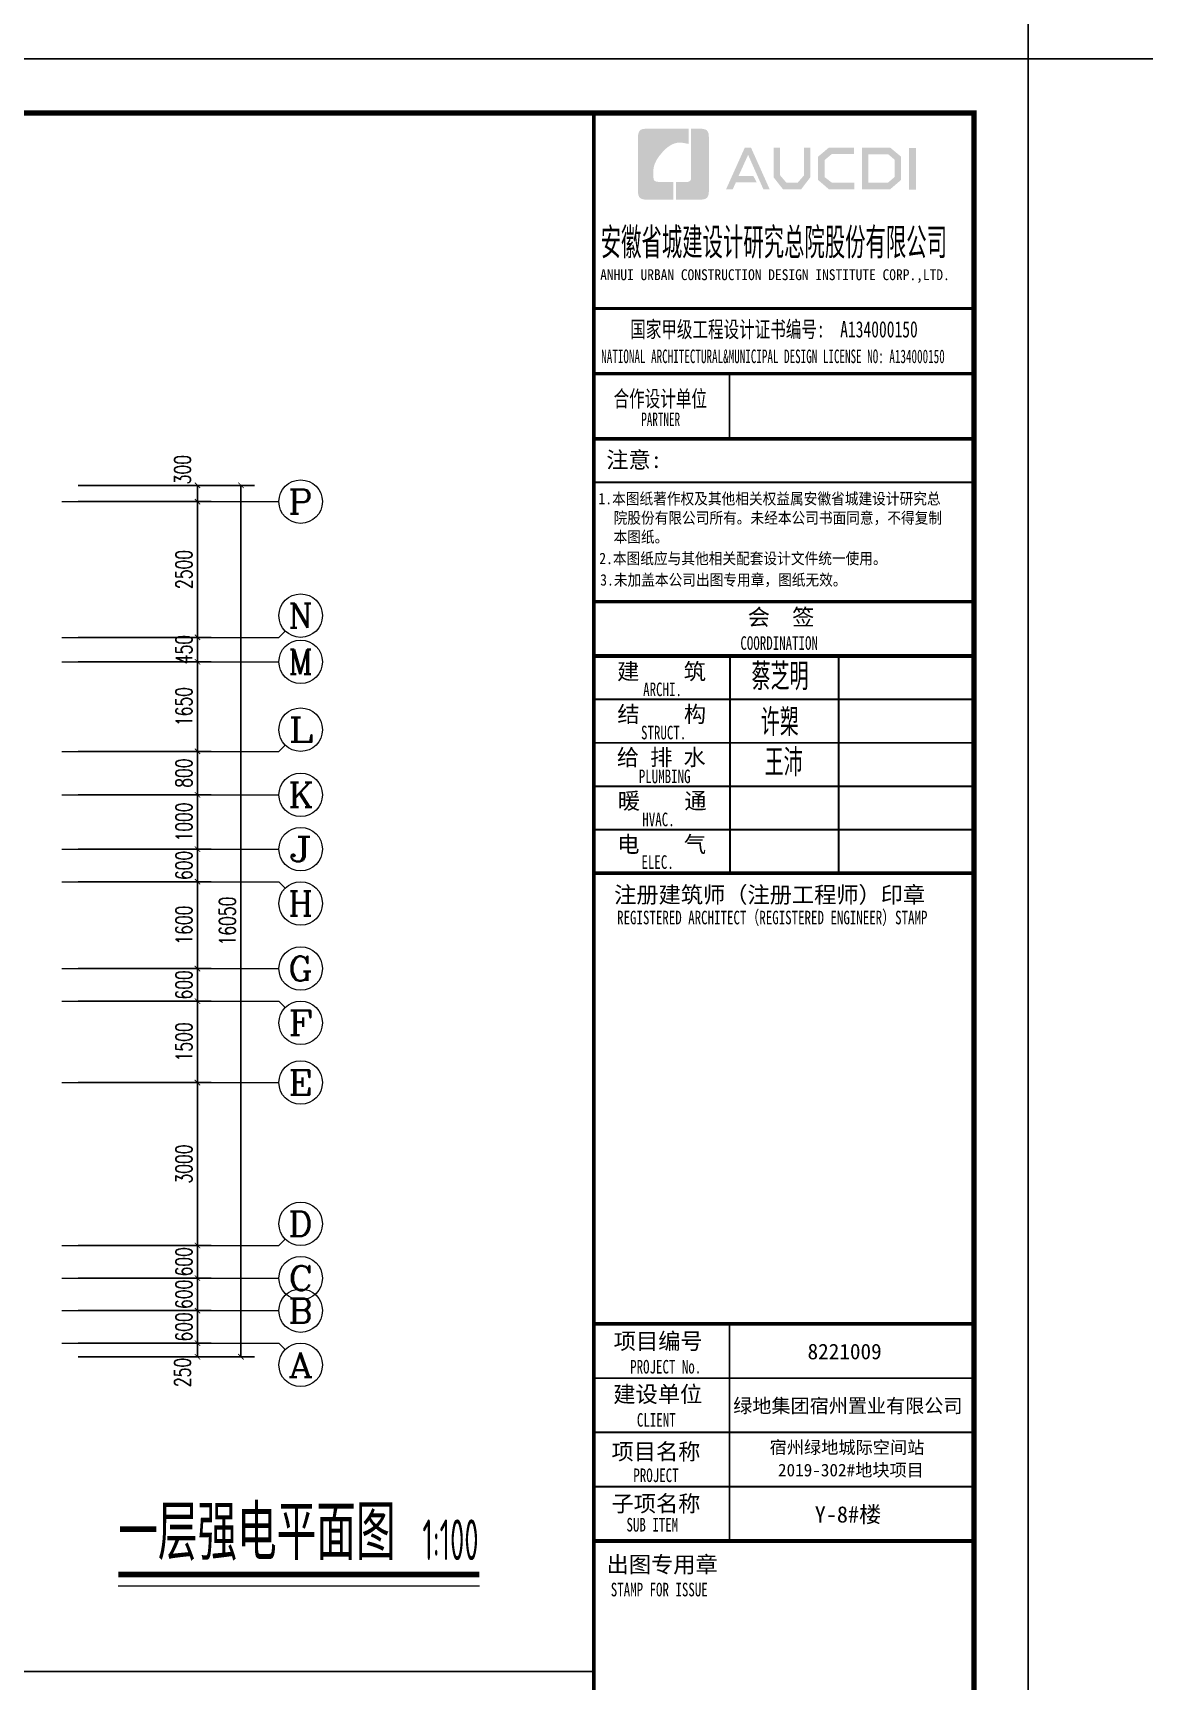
# Model space of a CAD drawing. Extents: x 3753737 to 4713801, y -857380 to 24339.
# Drawn here: x 4520719 to 4541179, y -718855 to -688502 of the extents above; entities that cross this region are included whole.
import ezdxf
from ezdxf.enums import TextEntityAlignment as Align

# ---------------------------------------------------------------- set-up
doc = ezdxf.new("R2010")
doc.units = 0
doc.header["$LTSCALE"] = 1000
doc.header["$MEASUREMENT"] = 0
doc.layers.get('0').update_dxf_attribs({"linetype": 'CONTINUOUS'})
doc.layers.get('Defpoints').update_dxf_attribs({"linetype": 'CONTINUOUS'})
for name, color, linetype in [('!!电气', 1, 'CONTINUOUS'), ('PUB_TITLE', 4, 'CONTINUOUS'), ('图签文字', 4, 'CONTINUOUS')]:
    doc.layers.add(name, color=color, linetype=linetype)
for name, color, linetype, lineweight in [('AXIS', 114, 'CONTINUOUS', 20), ('AXIS_TEXT', 7, 'CONTINUOUS', 20), ('DIM_SYMB', 252, 'CONTINUOUS', 20), ('图框', 147, 'CONTINUOUS', 20), ('图签', 147, 'CONTINUOUS', 18)]:
    doc.layers.add(name, color=color, linetype=linetype, lineweight=lineweight)
doc.styles.add('_TCH_AXIS', font='COMPLEX', dxfattribs={"bigfont": 'GBCBIG'})
doc.styles.add('_TCH_DIM_T3', font='SIMPLEX.shx', dxfattribs={"width": 0.705882, "bigfont": 'GBCBIG.shx'})
doc.styles.add('COMPLEX', font='COMPLEX')
doc.styles.add('HT', font='simhei.ttf')
doc.styles.get("Standard").update_dxf_attribs({"font": 'gbenor.shx', "bigfont": 'gbcbig.shx'})
doc.styles.add('宋体', font='', dxfattribs={"height": 4})
doc.styles.add('建筑图签-1', font='simhei.ttf', dxfattribs={"width": 0.7})
doc.styles.add('建筑图签-2', font='TXT.shx', dxfattribs={"width": 0.5, "bigfont": 'HZTXT.shx'})
doc.styles.get('宋体').set_extended_font_data('SimSun')
doc.dimstyles.new('_TCH_ARCH&&100', dxfattribs={"dimtxt": 297.5, "dimasz": 100, "dimexe": 250, "dimexo": 300, "dimgap": 100, "dimtad": 1, "dimdec": 0, "dimzin": 0, "dimdsep": 46, "dimtxsty": '_TCH_DIM_T3', "dimblk": 'ARCHTICK', "dimcen": 0.09, "dimclrt": 7, "dimazin": 2, "dimtfac": 1, "dimtdec": 0, "dimtix": 1, "dimtmove": 2, "dimatfit": 3, "dimfxl": 1, "dimtolj": 1, "dimtzin": 0, "dimarcsym": 0})

# ---------------------------------------------------------------- blocks, each defined once
blk = doc.blocks.new('_ArchTick')
at = {"color": 0, "linetype": 'ByBlock', "const_width": 0.15}
blk.add_lwpolyline([(-0.5, -0.5), (0.5, 0.5)], dxfattribs=at)
blk = doc.blocks.new('*D648')
at = {"layer": 'AXIS', "color": 0, "lineweight": -2, "transparency": 16777216}
for p, q in [((52300, 15800), (55550, 15800)), ((55300, -250), (55300, 15800)), ((52300, -250), (55550, -250))]:
    blk.add_line(p, q, dxfattribs=at)
at = {"layer": 'Defpoints', "color": 0, "transparency": 16777216}
for p in [(52000, 15800), (55300, 15800), (52000, -250)]:
    blk.add_point(p, dxfattribs=at)
at = {"layer": 'AXIS', "color": 0, "lineweight": -2, "transparency": 16777216, "xscale": 100, "yscale": 100, "zscale": 100}
for p, rotation in [((55300, 15800), 90), ((55300, -250), 270)]:
    blk.add_blockref('_ArchTick', p, dxfattribs=dict(at, rotation=rotation))
at = {"layer": 'AXIS', "color": 7, "transparency": 16777216, "insert": (55051, 7775), "char_height": 297.5, "attachment_point": 5, "rotation": 90, "style": '_TCH_DIM_T3'}
blk.add_mtext('\\A1;16050', dxfattribs=at)
blk = doc.blocks.new('*D649')
at = {"layer": 'AXIS', "color": 0, "lineweight": -2, "transparency": 16777216}
for p, q in [((52300, 0), (54750, 0)), ((52300, -250), (54750, -250)), ((54500, -250), (54500, 0))]:
    blk.add_line(p, q, dxfattribs=at)
at = {"layer": 'Defpoints', "color": 0, "transparency": 16777216}
for p in [(52000, 0), (52000, -250), (54500, 0)]:
    blk.add_point(p, dxfattribs=at)
at = {"layer": 'AXIS', "color": 0, "lineweight": -2, "transparency": 16777216, "xscale": 100, "yscale": 100, "zscale": 100}
for p, rotation in [((54500, 0), 90), ((54500, -250), 270)]:
    blk.add_blockref('_ArchTick', p, dxfattribs=dict(at, rotation=rotation))
at = {"layer": 'AXIS', "color": 7, "transparency": 16777216, "insert": (54225, -539), "char_height": 297.5, "attachment_point": 5, "rotation": 90, "style": '_TCH_DIM_T3'}
blk.add_mtext('\\A1;250', dxfattribs=at)
blk = doc.blocks.new('*D650')
at = {"layer": 'AXIS', "color": 0, "lineweight": -2, "transparency": 16777216}
for p, q in [((54500, 600), (54500, 700)), ((52300, 600), (54750, 600)), ((54500, 0), (54500, 600)), ((52300, 0), (54750, 0)), ((54500, 0), (54500, -100))]:
    blk.add_line(p, q, dxfattribs=at)
at = {"layer": 'Defpoints', "color": 0, "transparency": 16777216}
for p in [(52000, 600), (54500, 600), (52000, 0)]:
    blk.add_point(p, dxfattribs=at)
at = {"layer": 'AXIS', "color": 0, "lineweight": -2, "transparency": 16777216, "xscale": 100, "yscale": 100, "zscale": 100}
for p, rotation in [((54500, 600), 270), ((54500, 0), 90)]:
    blk.add_blockref('_ArchTick', p, dxfattribs=dict(at, rotation=rotation))
at = {"layer": 'AXIS', "color": 7, "transparency": 16777216, "insert": (54251, 300), "char_height": 297.5, "attachment_point": 5, "rotation": 90, "style": '_TCH_DIM_T3'}
blk.add_mtext('\\A1;600', dxfattribs=at)
blk = doc.blocks.new('*D651')
at = {"layer": 'AXIS', "color": 0, "lineweight": -2, "transparency": 16777216}
for p, q in [((54500, 1200), (54500, 1300)), ((52300, 1200), (54750, 1200)), ((54500, 600), (54500, 1200)), ((52300, 600), (54750, 600)), ((54500, 600), (54500, 500))]:
    blk.add_line(p, q, dxfattribs=at)
at = {"layer": 'Defpoints', "color": 0, "transparency": 16777216}
for p in [(52000, 1200), (54500, 1200), (52000, 600)]:
    blk.add_point(p, dxfattribs=at)
at = {"layer": 'AXIS', "color": 0, "lineweight": -2, "transparency": 16777216, "xscale": 100, "yscale": 100, "zscale": 100}
for p, rotation in [((54500, 1200), 270), ((54500, 600), 90)]:
    blk.add_blockref('_ArchTick', p, dxfattribs=dict(at, rotation=rotation))
at = {"layer": 'AXIS', "color": 7, "transparency": 16777216, "insert": (54251, 900), "char_height": 297.5, "attachment_point": 5, "rotation": 90, "style": '_TCH_DIM_T3'}
blk.add_mtext('\\A1;600', dxfattribs=at)
blk = doc.blocks.new('*D652')
at = {"layer": 'AXIS', "color": 0, "lineweight": -2, "transparency": 16777216}
for p, q in [((54500, 1800), (54500, 1900)), ((52300, 1800), (54750, 1800)), ((54500, 1200), (54500, 1800)), ((52300, 1200), (54750, 1200)), ((54500, 1200), (54500, 1100))]:
    blk.add_line(p, q, dxfattribs=at)
at = {"layer": 'Defpoints', "color": 0, "transparency": 16777216}
for p in [(52000, 1800), (54500, 1800), (52000, 1200)]:
    blk.add_point(p, dxfattribs=at)
at = {"layer": 'AXIS', "color": 0, "lineweight": -2, "transparency": 16777216, "xscale": 100, "yscale": 100, "zscale": 100}
for p, rotation in [((54500, 1800), 270), ((54500, 1200), 90)]:
    blk.add_blockref('_ArchTick', p, dxfattribs=dict(at, rotation=rotation))
at = {"layer": 'AXIS', "color": 7, "transparency": 16777216, "insert": (54251, 1500), "char_height": 297.5, "attachment_point": 5, "rotation": 90, "style": '_TCH_DIM_T3'}
blk.add_mtext('\\A1;600', dxfattribs=at)
blk = doc.blocks.new('*D653')
at = {"layer": 'AXIS', "color": 0, "lineweight": -2, "transparency": 16777216}
for p, q in [((52300, 4800), (54750, 4800)), ((54500, 1800), (54500, 4800)), ((52300, 1800), (54750, 1800))]:
    blk.add_line(p, q, dxfattribs=at)
at = {"layer": 'Defpoints', "color": 0, "transparency": 16777216}
for p in [(52000, 4800), (54500, 4800), (52000, 1800)]:
    blk.add_point(p, dxfattribs=at)
at = {"layer": 'AXIS', "color": 0, "lineweight": -2, "transparency": 16777216, "xscale": 100, "yscale": 100, "zscale": 100}
for p, rotation in [((54500, 4800), 90), ((54500, 1800), 270)]:
    blk.add_blockref('_ArchTick', p, dxfattribs=dict(at, rotation=rotation))
at = {"layer": 'AXIS', "color": 7, "transparency": 16777216, "insert": (54251, 3300), "char_height": 297.5, "attachment_point": 5, "rotation": 90, "style": '_TCH_DIM_T3'}
blk.add_mtext('\\A1;3000', dxfattribs=at)
blk = doc.blocks.new('*D654')
at = {"layer": 'AXIS', "color": 0, "lineweight": -2, "transparency": 16777216}
for p, q in [((52300, 6300), (54750, 6300)), ((54500, 4800), (54500, 6300)), ((52300, 4800), (54750, 4800))]:
    blk.add_line(p, q, dxfattribs=at)
at = {"layer": 'Defpoints', "color": 0, "transparency": 16777216}
for p in [(52000, 6300), (54500, 6300), (52000, 4800)]:
    blk.add_point(p, dxfattribs=at)
at = {"layer": 'AXIS', "color": 0, "lineweight": -2, "transparency": 16777216, "xscale": 100, "yscale": 100, "zscale": 100}
for p, rotation in [((54500, 6300), 90), ((54500, 4800), 270)]:
    blk.add_blockref('_ArchTick', p, dxfattribs=dict(at, rotation=rotation))
at = {"layer": 'AXIS', "color": 7, "transparency": 16777216, "insert": (54251, 5550), "char_height": 297.5, "attachment_point": 5, "rotation": 90, "style": '_TCH_DIM_T3'}
blk.add_mtext('\\A1;1500', dxfattribs=at)
blk = doc.blocks.new('*D655')
at = {"layer": 'AXIS', "color": 0, "lineweight": -2, "transparency": 16777216}
for p, q in [((54500, 6900), (54500, 7000)), ((52300, 6900), (54750, 6900)), ((54500, 6300), (54500, 6900)), ((52300, 6300), (54750, 6300)), ((54500, 6300), (54500, 6200))]:
    blk.add_line(p, q, dxfattribs=at)
at = {"layer": 'Defpoints', "color": 0, "transparency": 16777216}
for p in [(52000, 6900), (54500, 6900), (52000, 6300)]:
    blk.add_point(p, dxfattribs=at)
at = {"layer": 'AXIS', "color": 0, "lineweight": -2, "transparency": 16777216, "xscale": 100, "yscale": 100, "zscale": 100}
for p, rotation in [((54500, 6900), 270), ((54500, 6300), 90)]:
    blk.add_blockref('_ArchTick', p, dxfattribs=dict(at, rotation=rotation))
at = {"layer": 'AXIS', "color": 7, "transparency": 16777216, "insert": (54251, 6600), "char_height": 297.5, "attachment_point": 5, "rotation": 90, "style": '_TCH_DIM_T3'}
blk.add_mtext('\\A1;600', dxfattribs=at)
blk = doc.blocks.new('*D656')
at = {"layer": 'AXIS', "color": 0, "lineweight": -2, "transparency": 16777216}
for p, q in [((52300, 8500), (54750, 8500)), ((54500, 6900), (54500, 8500)), ((52300, 6900), (54750, 6900))]:
    blk.add_line(p, q, dxfattribs=at)
at = {"layer": 'Defpoints', "color": 0, "transparency": 16777216}
for p in [(52000, 8500), (54500, 8500), (52000, 6900)]:
    blk.add_point(p, dxfattribs=at)
at = {"layer": 'AXIS', "color": 0, "lineweight": -2, "transparency": 16777216, "xscale": 100, "yscale": 100, "zscale": 100}
for p, rotation in [((54500, 8500), 90), ((54500, 6900), 270)]:
    blk.add_blockref('_ArchTick', p, dxfattribs=dict(at, rotation=rotation))
at = {"layer": 'AXIS', "color": 7, "transparency": 16777216, "insert": (54251, 7700), "char_height": 297.5, "attachment_point": 5, "rotation": 90, "style": '_TCH_DIM_T3'}
blk.add_mtext('\\A1;1600', dxfattribs=at)
blk = doc.blocks.new('*D657')
at = {"layer": 'AXIS', "color": 0, "lineweight": -2, "transparency": 16777216}
for p, q in [((54500, 9100), (54500, 9200)), ((52300, 9100), (54750, 9100)), ((54500, 8500), (54500, 9100)), ((52300, 8500), (54750, 8500)), ((54500, 8500), (54500, 8400))]:
    blk.add_line(p, q, dxfattribs=at)
at = {"layer": 'Defpoints', "color": 0, "transparency": 16777216}
for p in [(52000, 9100), (54500, 9100), (52000, 8500)]:
    blk.add_point(p, dxfattribs=at)
at = {"layer": 'AXIS', "color": 0, "lineweight": -2, "transparency": 16777216, "xscale": 100, "yscale": 100, "zscale": 100}
for p, rotation in [((54500, 9100), 270), ((54500, 8500), 90)]:
    blk.add_blockref('_ArchTick', p, dxfattribs=dict(at, rotation=rotation))
at = {"layer": 'AXIS', "color": 7, "transparency": 16777216, "insert": (54251, 8800), "char_height": 297.5, "attachment_point": 5, "rotation": 90, "style": '_TCH_DIM_T3'}
blk.add_mtext('\\A1;600', dxfattribs=at)
blk = doc.blocks.new('*D658')
at = {"layer": 'AXIS', "color": 0, "lineweight": -2, "transparency": 16777216}
for p, q in [((52300, 10100), (54750, 10100)), ((54500, 9100), (54500, 10100)), ((52300, 9100), (54750, 9100))]:
    blk.add_line(p, q, dxfattribs=at)
at = {"layer": 'Defpoints', "color": 0, "transparency": 16777216}
for p in [(52000, 10100), (54500, 10100), (52000, 9100)]:
    blk.add_point(p, dxfattribs=at)
at = {"layer": 'AXIS', "color": 0, "lineweight": -2, "transparency": 16777216, "xscale": 100, "yscale": 100, "zscale": 100}
for p, rotation in [((54500, 10100), 90), ((54500, 9100), 270)]:
    blk.add_blockref('_ArchTick', p, dxfattribs=dict(at, rotation=rotation))
at = {"layer": 'AXIS', "color": 7, "transparency": 16777216, "insert": (54251, 9600), "char_height": 297.5, "attachment_point": 5, "rotation": 90, "style": '_TCH_DIM_T3'}
blk.add_mtext('\\A1;1000', dxfattribs=at)
blk = doc.blocks.new('*D659')
at = {"layer": 'AXIS', "color": 0, "lineweight": -2, "transparency": 16777216}
for p, q in [((52300, 10900), (54750, 10900)), ((54500, 10100), (54500, 10900)), ((52300, 10100), (54750, 10100))]:
    blk.add_line(p, q, dxfattribs=at)
at = {"layer": 'Defpoints', "color": 0, "transparency": 16777216}
for p in [(52000, 10900), (54500, 10900), (52000, 10100)]:
    blk.add_point(p, dxfattribs=at)
at = {"layer": 'AXIS', "color": 0, "lineweight": -2, "transparency": 16777216, "xscale": 100, "yscale": 100, "zscale": 100}
for p, rotation in [((54500, 10900), 90), ((54500, 10100), 270)]:
    blk.add_blockref('_ArchTick', p, dxfattribs=dict(at, rotation=rotation))
at = {"layer": 'AXIS', "color": 7, "transparency": 16777216, "insert": (54251, 10500), "char_height": 297.5, "attachment_point": 5, "rotation": 90, "style": '_TCH_DIM_T3'}
blk.add_mtext('\\A1;800', dxfattribs=at)
blk = doc.blocks.new('*D660')
at = {"layer": 'AXIS', "color": 0, "lineweight": -2, "transparency": 16777216}
for p, q in [((52300, 12550), (54750, 12550)), ((54500, 10900), (54500, 12550)), ((52300, 10900), (54750, 10900))]:
    blk.add_line(p, q, dxfattribs=at)
at = {"layer": 'Defpoints', "color": 0, "transparency": 16777216}
for p in [(52000, 12550), (54500, 12550), (52000, 10900)]:
    blk.add_point(p, dxfattribs=at)
at = {"layer": 'AXIS', "color": 0, "lineweight": -2, "transparency": 16777216, "xscale": 100, "yscale": 100, "zscale": 100}
for p, rotation in [((54500, 12550), 90), ((54500, 10900), 270)]:
    blk.add_blockref('_ArchTick', p, dxfattribs=dict(at, rotation=rotation))
at = {"layer": 'AXIS', "color": 7, "transparency": 16777216, "insert": (54251, 11725), "char_height": 297.5, "attachment_point": 5, "rotation": 90, "style": '_TCH_DIM_T3'}
blk.add_mtext('\\A1;1650', dxfattribs=at)
blk = doc.blocks.new('*D661')
at = {"layer": 'AXIS', "color": 0, "lineweight": -2, "transparency": 16777216}
for p, q in [((54500, 13000), (54500, 13100)), ((52300, 13000), (54750, 13000)), ((54500, 12550), (54500, 13000)), ((52300, 12550), (54750, 12550)), ((54500, 12550), (54500, 12450))]:
    blk.add_line(p, q, dxfattribs=at)
at = {"layer": 'Defpoints', "color": 0, "transparency": 16777216}
for p in [(52000, 13000), (54500, 13000), (52000, 12550)]:
    blk.add_point(p, dxfattribs=at)
at = {"layer": 'AXIS', "color": 0, "lineweight": -2, "transparency": 16777216, "xscale": 100, "yscale": 100, "zscale": 100}
for p, rotation in [((54500, 13000), 270), ((54500, 12550), 90)]:
    blk.add_blockref('_ArchTick', p, dxfattribs=dict(at, rotation=rotation))
at = {"layer": 'AXIS', "color": 7, "transparency": 16777216, "insert": (54251, 12775), "char_height": 297.5, "attachment_point": 5, "rotation": 90, "style": '_TCH_DIM_T3'}
blk.add_mtext('\\A1;450', dxfattribs=at)
blk = doc.blocks.new('*D662')
at = {"layer": 'AXIS', "color": 0, "lineweight": -2, "transparency": 16777216}
for p, q in [((52300, 15500), (54750, 15500)), ((54500, 13000), (54500, 15500)), ((52300, 13000), (54750, 13000))]:
    blk.add_line(p, q, dxfattribs=at)
at = {"layer": 'Defpoints', "color": 0, "transparency": 16777216}
for p in [(52000, 15500), (54500, 15500), (52000, 13000)]:
    blk.add_point(p, dxfattribs=at)
at = {"layer": 'AXIS', "color": 0, "lineweight": -2, "transparency": 16777216, "xscale": 100, "yscale": 100, "zscale": 100}
for p, rotation in [((54500, 15500), 90), ((54500, 13000), 270)]:
    blk.add_blockref('_ArchTick', p, dxfattribs=dict(at, rotation=rotation))
at = {"layer": 'AXIS', "color": 7, "transparency": 16777216, "insert": (54251, 14250), "char_height": 297.5, "attachment_point": 5, "rotation": 90, "style": '_TCH_DIM_T3'}
blk.add_mtext('\\A1;2500', dxfattribs=at)
blk = doc.blocks.new('*D663')
at = {"layer": 'AXIS', "color": 0, "lineweight": -2, "transparency": 16777216}
for p, q in [((52300, 15800), (54750, 15800)), ((54500, 15500), (54500, 15800)), ((52300, 15500), (54750, 15500))]:
    blk.add_line(p, q, dxfattribs=at)
at = {"layer": 'Defpoints', "color": 0, "transparency": 16777216}
for p in [(52000, 15800), (54500, 15800), (52000, 15500)]:
    blk.add_point(p, dxfattribs=at)
at = {"layer": 'AXIS', "color": 0, "lineweight": -2, "transparency": 16777216, "xscale": 100, "yscale": 100, "zscale": 100}
for p, rotation in [((54500, 15800), 90), ((54500, 15500), 270)]:
    blk.add_blockref('_ArchTick', p, dxfattribs=dict(at, rotation=rotation))
at = {"layer": 'AXIS', "color": 7, "transparency": 16777216, "insert": (54225, 16089), "char_height": 297.5, "attachment_point": 5, "rotation": 90, "style": '_TCH_DIM_T3'}
blk.add_mtext('\\A1;300', dxfattribs=at)
blk = doc.blocks.new('_AXISO')
blk.add_circle((0, 0), 0.5)
at = {"layer": 'AXIS_TEXT', "style": 'COMPLEX', "width": 1.041667}
blk.add_attdef('A', text='', height=0.56, dxfattribs=at).set_placement((-0.25, -0.28), (0.25, -0.28), align=Align.FIT)
blk = doc.blocks.new('院标1')
h = blk.add_hatch(color=150)
h.dxf.hatch_style = 1
h.set_gradient(color1=(33, 113, 253), color2=(33, 113, 253), tint=1, name='INVCURVED')
edge = h.paths.add_edge_path()
edge.add_spline(control_points=[(116373, 648379), (116379, 648379), (116382, 648379), (116391, 648379), (116391, 648379), (116391, 648379), (116616, 648379), (116616, 648379), (116616, 648379), (116616, 648379), (116616, 648054), (116616, 648054), (116616, 648054), (116616, 648054), (116108, 648054), (116108, 648054), (116108, 648054), (116028, 648054), (115963, 648111), (115963, 648199), (115963, 648199), (115963, 648199), (115963, 649215), (115963, 649215), (115963, 649215), (115963, 649295), (116018, 649360), (116108, 649360), (116108, 649360), (116108, 649360), (116897, 649360), (116897, 649360), (116897, 649360), (116897, 649360), (116897, 649080), (116897, 649080), (116897, 649080), (116897, 649080), (116566, 649140), (116356, 648859), (116356, 648859), (116245, 648719), (116240, 648545), (116247, 648466), (116247, 648466), (116254, 648386), (116247, 648466), (116247, 648466), (116247, 648466), (116247, 648466), (116258, 648374), (116373, 648379)], knot_values=[0, 0, 0, 0, 0.071429, 0.071429, 0.071429, 0.107143, 0.142857, 0.142857, 0.142857, 0.178571, 0.214286, 0.214286, 0.214286, 0.25, 0.285714, 0.285714, 0.285714, 0.321429, 0.357143, 0.357143, 0.357143, 0.392857, 0.428571, 0.428571, 0.428571, 0.464286, 0.5, 0.5, 0.5, 0.535714, 0.571429, 0.571429, 0.571429, 0.607143, 0.642857, 0.642857, 0.642857, 0.678571, 0.714286, 0.714286, 0.714286, 0.75, 0.785714, 0.785714, 0.785714, 0.821429, 0.857143, 0.857143, 0.857143, 0.928571, 1, 1, 1, 1], degree=3, periodic=0)
h = blk.add_hatch(color=150)
h.dxf.hatch_style = 1
h.set_gradient(color1=(33, 113, 253), color2=(33, 113, 253), tint=1, name='INVCURVED')
edge = h.paths.add_edge_path()
edge.add_spline(control_points=[(117268, 649215), (117268, 649215), (117268, 648199), (117268, 648199), (117268, 648199), (117268, 648114), (117212, 648054), (117123, 648054), (117123, 648054), (117123, 648054), (116663, 648054), (116663, 648054), (116663, 648054), (116663, 648054), (116663, 648379), (116663, 648379), (116663, 648379), (116663, 648379), (116865, 648379), (116865, 648379), (116865, 648379), (116907, 648379), (116941, 648413), (116941, 648455), (116941, 648455), (116941, 648455), (116941, 649360), (116941, 649360), (116941, 649360), (116941, 649360), (117123, 649360), (117123, 649360), (117123, 649360), (117204, 649360), (117268, 649306), (117268, 649215)], knot_values=[0, 0, 0, 0, 0.1, 0.1, 0.1, 0.15, 0.2, 0.2, 0.2, 0.25, 0.3, 0.3, 0.3, 0.35, 0.4, 0.4, 0.4, 0.45, 0.5, 0.5, 0.5, 0.55, 0.6, 0.6, 0.6, 0.65, 0.7, 0.7, 0.7, 0.75, 0.8, 0.8, 0.8, 0.9, 1, 1, 1, 1], degree=3, periodic=0)
blk = doc.blocks.new('A$C40947EF6')
at = {"layer": 'PUB_TITLE'}
h = blk.add_hatch(color=4, dxfattribs=at)
h.paths.add_polyline_path([(5808, 56058), (5934, 56058), (5934, 55288), (5808, 55288)])
h.paths.add_polyline_path([(5056, 55942), (5056, 55416), (5416, 55416), (5540, 55522), (5540, 55841), (5420, 55942)], flags=16)
h.paths.add_polyline_path([(4938, 56060), (4938, 55297), (5460, 55297), (5659, 55468), (5659, 55896), (5463, 56060)])
h.paths.add_polyline_path([(4795, 56063), (4795, 55948), (4388, 55948), (4255, 55837), (4255, 55517), (4388, 55415), (4797, 55415), (4797, 55293), (4333, 55293), (4131, 55467), (4131, 55896), (4329, 56063)])
h.paths.add_polyline_path([(3312, 56061), (3432, 56061), (3432, 55551), (3546, 55419), (3757, 55419), (3871, 55551), (3871, 56061), (3985, 56061), (3985, 55514), (3821, 55297), (3483, 55297), (3312, 55516)])
h.paths.add_polyline_path([(2780, 56060), (2897, 56060), (3239, 55296), (3123, 55296), (2842, 55930), (2667, 55542), (2938, 55542), (2999, 55426), (2618, 55426), (2559, 55294), (2436, 55294)])
for points, const_width in [([(0, 50700), (7000, 50700)], 70), ([(0, 49899), (7000, 49899)], 35)]:
    blk.add_lwpolyline(points, dxfattribs=dict(const_width=const_width))
at = {"layer": '图框'}
for p, q in [((0, 53100), (7000, 53100)), ((0, 53100), (7000, 53100)), ((0, 51900), (7000, 51900))]:
    blk.add_line(p, q, dxfattribs=at)
for points, const_width in [([(0, -700), (0, 56700)], 70), ([(0, 53100), (7000, 53100)], 60), ([(0, 51900), (7000, 51900)], 60), ([(0, 51900), (7000, 51900)], 60), ([(2500, 51900), (2500, 50700)], 35), ([(0, 50700), (7000, 50700)], 60), ([(8, 47700), (7008, 47700)], 60), ([(8, 46700), (7008, 46700)], 70), ([(8, 46700), (7008, 46700)], 70), ([(2508, 46700), (2508, 42700)], 35), ([(4508, 46700), (4508, 42700)], 35), ([(8, 45900), (7008, 45900)], 35), ([(8, 45100), (7008, 45100)], 35), ([(8, 44300), (7008, 44300)], 35), ([(8, 43500), (7008, 43500)], 35), ([(8, 42700), (7008, 42700)], 70), ([(0, 34400), (7000, 34400)], 70), ([(0, 34400), (7000, 34400)], 70), ([(2500, 30400), (2500, 34400)], 35), ([(0, 33400), (7000, 33400)], 35), ([(0, 32400), (7000, 32400)], 35), ([(0, 31400), (7000, 31400)], 35), ([(7000, 30400), (0, 30400)], 70)]:
    blk.add_lwpolyline(points, dxfattribs=dict(at, const_width=const_width))
blk.add_blockref('院标1', (-115149, -592949))
at = {"layer": 'PUB_TITLE', "style": 'HT', "width": 0.88}
for s, p in [('1.本图纸著作权及其他相关权益属安徽省城建设计研究总', (86, 49493)), ('院股份有限公司所有。未经本公司书面同意，不得复制', (365, 49139)), ('本图纸。', (365, 48789)), (' 2.本图纸应与其他相关配套设计文件统一使用。 ', (-25, 48392)), ('3.未加盖本公司出图专用章，图纸无效。', (118, 47997))]:
    blk.add_text(s, height=210, dxfattribs=at).set_placement(p)
at = {"layer": '图签', "color": 154, "style": '宋体'}
for s, height, p in [('8221009', 286.7, (3937, 33747)), ('绿地集团宿州置业有限公司', 258.01, (2568, 32762)), ('宿州绿地城际空间站', 232.2, (3238, 32009)), ('2019-302#地块项目', 232.21, (3392, 31591))]:
    blk.add_text(s, height=height, dxfattribs=at).set_placement(p)
at = {"layer": '图签文字', "color": 7, "style": '建筑图签-1'}
for s, height, width, p in [('安徽省城建设计研究总院股份有限公司', 500, 0.55, (128, 54077)), ('国家甲级工程设计证书编号:  A134000150', 300, 0.7, (672, 52567)), ('合作设计单位', 300, 0.7, (365, 51290))]:
    blk.add_text(s, height=height, dxfattribs=dict(at, width=width)).set_placement(p)
at = {"layer": '图签文字', "linetype": 'Continuous', "style": '建筑图签-1', "width": 0.91}
blk.add_text('ANHUI URBAN CONSTRUCTION DESIGN INSTITUTE CORP.,LTD.', height=200, dxfattribs=at).set_placement((118, 53622))
at = {"layer": '图签文字', "style": '建筑图签-1'}
for s, width, p in [('NATIONAL ARCHITECTURAL&MUNICIPAL DESIGN LICENSE NO: A134000150', 0.6, (137, 52094)), ('PARTNER', 0.6, (875, 50933)), ('COORDINATION', 0.7, (2700, 46813)), ('ARCHI.', 0.7, (909, 45961)), ('STRUCT.', 0.7, (870, 45165)), ('PLUMBING', 0.7, (829, 44358)), ('HVAC.', 0.7, (894, 43565)), ('ELEC.', 0.7, (878, 42780)), ('REGISTERED ARCHITECT（REGISTERED ENGINEER）STAMP', 0.7, (429, 41758)), ('PROJECT No.', 0.7, (670, 33485, -1799)), ('CLIENT', 0.7, (794, 32506)), ('PROJECT', 0.7, (729, 31486)), ('SUB ITEM', 0.7, (602, 30575)), ('STAMP FOR ISSUE', 0.7, (313, 29381))]:
    blk.add_text(s, height=250, dxfattribs=dict(at, width=width)).set_placement(p)
at = {"layer": '图签文字', "color": 7, "style": '建筑图签-1'}
for s, p in [('注意:', (231, 50163)), ('会  签', (2835, 47267)), ('建    筑', (430, 46266)), ('结    构', (434, 45479)), ('给 排 水', (425, 44685)), ('暖    通', (443, 43882)), ('电    气', (433, 43082)), ('注册建筑师（注册工程师）印章', (375, 42153)), ('项目编号', (368, 33932)), ('建设单位', (360, 32955)), ('项目名称', (327, 31897)), ('子项名称', (327, 30940)), ('出图专用章', (236, 29818))]:
    blk.add_text(s, height=300, dxfattribs=at).set_placement(p)
at = {"layer": '图签文字', "color": 1, "style": '建筑图签-2', "width": 0.7}
for s, p in [('蔡芝明', (2906, 46071)), ('许槊', (3075, 45228)), ('王沛', (3146, 44487))]:
    blk.add_text(s, height=500, dxfattribs=at).set_placement(p)
at = {"layer": '图签文字', "color": 2, "style": '建筑图签-1'}
blk.add_text('Y-8#楼', height=300, dxfattribs=at).set_placement((4069, 30741))
blk = doc.blocks.new('A$C5F341E43')
at = {"layer": 'AXIS'}
for p, q in [((52000, 15500), (56000, 15500)), ((56117.2, 13117.2), (56000, 13000)), ((52000, 13000), (56000, 13000)), ((52000, 12550), (56000, 12550)), ((56117.2, 11017.2), (56000, 10900)), ((52000, 10900), (56000, 10900)), ((52000, 10100), (56000, 10100)), ((52000, 9100), (56000, 9100)), ((52000, 8500.3), (56000, 8500.3)), ((56117.2, 8383.1), (56000, 8500.3)), ((52000, 6900), (56000, 6900)), ((52000, 6300), (56000, 6300)), ((56117.2, 6182.8), (56000, 6300)), ((52000, 4800), (56000, 4800)), ((56117.2, 1917.2), (56000, 1800)), ((52000, 1800), (56000, 1800)), ((52000, 1200), (56000, 1200)), ((52000, 600), (56000, 600)), ((52000, 0), (56000, 0)), ((56117.2, -117.2), (56000, 0))]:
    blk.add_line(p, q, dxfattribs=at)
ref = blk.add_blockref('_AXISO', (56400, 15500), dxfattribs=dict(at, xscale=800, yscale=800, zscale=800))
ref.add_attrib('A', 'P', dxfattribs={"layer": 'AXIS_TEXT', "height": 452.5, "style": '_TCH_AXIS', "width": 1.235294}).set_placement((56173.7, 15273.7), (56626.3, 15273.7), align=Align.FIT)
ref = blk.add_blockref('_AXISO', (56400, 13400), dxfattribs=dict(at, xscale=800, yscale=800, zscale=800))
ref.add_attrib('A', 'N', dxfattribs={"layer": 'AXIS_TEXT', "height": 452.5, "style": '_TCH_AXIS', "width": 1.105263}).set_placement((56173.7, 13173.7), (56626.3, 13173.7), align=Align.FIT)
ref = blk.add_blockref('_AXISO', (56400, 12550), dxfattribs=dict(at, xscale=800, yscale=800, zscale=800))
ref.add_attrib('A', 'M', dxfattribs={"layer": 'AXIS_TEXT', "height": 452.5, "style": '_TCH_AXIS'}).set_placement((56173.7, 12323.7), (56626.3, 12323.7), align=Align.FIT)
ref = blk.add_blockref('_AXISO', (56400, 11300), dxfattribs=dict(at, xscale=800, yscale=800, zscale=800))
ref.add_attrib('A', 'L', dxfattribs={"layer": 'AXIS_TEXT', "height": 452.5, "style": '_TCH_AXIS', "width": 1.4}).set_placement((56173.7, 11073.7), (56626.3, 11073.7), align=Align.FIT)
ref = blk.add_blockref('_AXISO', (56400, 10100), dxfattribs=dict(at, xscale=800, yscale=800, zscale=800))
ref.add_attrib('A', 'K', dxfattribs={"layer": 'AXIS_TEXT', "height": 452.5, "style": '_TCH_AXIS', "width": 1.105263}).set_placement((56173.7, 9873.7), (56626.3, 9873.7), align=Align.FIT)
ref = blk.add_blockref('_AXISO', (56400, 9100), dxfattribs=dict(at, xscale=800, yscale=800, zscale=800))
ref.add_attrib('A', 'J', dxfattribs={"layer": 'AXIS_TEXT', "height": 452.5, "style": '_TCH_AXIS', "width": 1.909091}).set_placement((56173.7, 8873.7), (56626.3, 8873.7), align=Align.FIT)
ref = blk.add_blockref('_AXISO', (56400, 8100.3), dxfattribs=dict(at, xscale=800, yscale=800, zscale=800))
ref.add_attrib('A', 'H', dxfattribs={"layer": 'AXIS_TEXT', "height": 452.5, "style": '_TCH_AXIS', "width": 1.05}).set_placement((56173.7, 7874), (56626.3, 7874), align=Align.FIT)
ref = blk.add_blockref('_AXISO', (56400, 6900), dxfattribs=dict(at, xscale=800, yscale=800, zscale=800))
ref.add_attrib('A', 'G', dxfattribs={"layer": 'AXIS_TEXT', "height": 452.5, "style": '_TCH_AXIS', "width": 1.166667}).set_placement((56173.7, 6673.7), (56626.3, 6673.7), align=Align.FIT)
ref = blk.add_blockref('_AXISO', (56400, 5900), dxfattribs=dict(at, xscale=800, yscale=800, zscale=800))
ref.add_attrib('A', 'F', dxfattribs={"layer": 'AXIS_TEXT', "height": 452.5, "style": '_TCH_AXIS', "width": 1.3125}).set_placement((56173.7, 5673.7), (56626.3, 5673.7), align=Align.FIT)
ref = blk.add_blockref('_AXISO', (56400, 4800), dxfattribs=dict(at, xscale=800, yscale=800, zscale=800))
ref.add_attrib('A', 'E', dxfattribs={"layer": 'AXIS_TEXT', "height": 452.5, "style": '_TCH_AXIS', "width": 1.3125}).set_placement((56173.7, 4573.7), (56626.3, 4573.7), align=Align.FIT)
ref = blk.add_blockref('_AXISO', (56400, 2200), dxfattribs=dict(at, xscale=800, yscale=800, zscale=800))
ref.add_attrib('A', 'D', dxfattribs={"layer": 'AXIS_TEXT', "height": 452.5, "style": '_TCH_AXIS', "width": 1.235294}).set_placement((56173.7, 1973.7), (56626.3, 1973.7), align=Align.FIT)
ref = blk.add_blockref('_AXISO', (56400, 1200), dxfattribs=dict(at, xscale=800, yscale=800, zscale=800))
ref.add_attrib('A', 'C', dxfattribs={"layer": 'AXIS_TEXT', "height": 452.5, "style": '_TCH_AXIS', "width": 1.4}).set_placement((56173.7, 973.7), (56626.3, 973.7), align=Align.FIT)
ref = blk.add_blockref('_AXISO', (56400, 600), dxfattribs=dict(at, xscale=800, yscale=800, zscale=800))
ref.add_attrib('A', 'B', dxfattribs={"layer": 'AXIS_TEXT', "height": 452.5, "style": '_TCH_AXIS', "width": 1.235294}).set_placement((56173.7, 373.7), (56626.3, 373.7), align=Align.FIT)
ref = blk.add_blockref('_AXISO', (56400, -400), dxfattribs=dict(at, xscale=800, yscale=800, zscale=800))
ref.add_attrib('A', 'A', dxfattribs={"layer": 'AXIS_TEXT', "height": 452.5, "style": '_TCH_AXIS', "width": 1.166667}).set_placement((56173.7, -626.3), (56626.3, -626.3), align=Align.FIT)
for base, p1, p2, text, picture, middle in [((54500, 15800), (52000, 15500), (52000, 15800), '300', '*D663', (54225, 16089)), ((54500, 0), (52000, -250), (52000, 0), '250', '*D649', (54225, -539))]:
    dim = blk.add_linear_dim(base=base, p1=p1, p2=p2, angle=90, text=text, dimstyle='_TCH_ARCH&&100', dxfattribs=at)
    dim.commit()
    dim.dimension.update_dxf_attribs({"geometry": picture, "text_midpoint": middle, "dimtype": 129})
for p1, p2, distance, text, picture, middle in [((52000, -250), (52000, 15800), -3300, '16050', '*D648', (55051.2, 7775)), ((52000, 13000), (52000, 15500), -2500, '2500', '*D662', (54251.2, 14250)), ((52000, 12550), (52000, 13000), -2500, '450', '*D661', (54251.2, 12775)), ((52000, 10900), (52000, 12550), -2500, '1650', '*D660', (54251.2, 11725)), ((52000, 10100), (52000, 10900), -2500, '800', '*D659', (54251.2, 10500)), ((52000, 9100), (52000, 10100), -2500, '1000', '*D658', (54251.2, 9600)), ((52000, 8500.3), (52000, 9100), -2500, '600', '*D657', (54251.2, 8800.1)), ((52000, 6900), (52000, 8500.3), -2500, '1600', '*D656', (54251.2, 7700.1)), ((52000, 6300), (52000, 6900), -2500, '600', '*D655', (54251.2, 6600)), ((52000, 4800), (52000, 6300), -2500, '1500', '*D654', (54251.2, 5550)), ((52000, 1800), (52000, 4800), -2500, '3000', '*D653', (54251.2, 3300)), ((52000, 1200), (52000, 1800), -2500, '600', '*D652', (54251.2, 1500)), ((52000, 600), (52000, 1200), -2500, '600', '*D651', (54251.2, 900)), ((52000, 0), (52000, 600), -2500, '600', '*D650', (54251.2, 300))]:
    dim = blk.add_aligned_dim(p1=p1, p2=p2, distance=distance, text=text, dimstyle='_TCH_ARCH&&100', dxfattribs=at)
    dim.commit()
    dim.dimension.update_dxf_attribs({"geometry": picture, "text_midpoint": middle})

msp = doc.modelspace()

# ---------------------------------------------------------------- linework, layer by layer
at = {"layer": '!!电气', "color": 252}
msp.add_line((4457446.2, -718677.2), (4531051.1, -718677.2), dxfattribs=at)
at = {"layer": 'DIM_SYMB', "const_width": 105}
msp.add_lwpolyline([(4522290.4, -716894.8), (4528941.5, -716894.8)], dxfattribs=at)
at = {"layer": 'DIM_SYMB'}
msp.add_lwpolyline([(4522290.4, -717104.8), (4528941.5, -717104.8)], dxfattribs=at)
at = {"layer": '图框'}
for points in [[(4454946.2, -629577.2), (4539046.2, -629577.2), (4539046.2, -688977.2), (4454946.2, -688977.2)], [(4539046.2, -629577.2), (4623146.2, -629577.2), (4623146.2, -688977.2), (4539046.2, -688977.2)], [(4454946.2, -688977.2), (4539046.2, -688977.2), (4539046.2, -748377.2), (4454946.2, -748377.2)], [(4454946.2, -688977.2), (4539046.2, -688977.2), (4539046.2, -748377.2), (4454946.2, -748377.2)], [(4539046.2, -688977.2), (4623146.2, -688977.2), (4623146.2, -748377.2), (4539046.2, -748377.2)]]:
    msp.add_lwpolyline(points, close=True, dxfattribs=at)
at = {"layer": '图框', "const_width": 100}
msp.add_lwpolyline([(4538046.2, -747377.2), (4538046.2, -689977.2), (4457446.2, -689977.2), (4457446.2, -747377.2)], close=True, dxfattribs=at)

# ---------------------------------------------------------------- block references
at = {"layer": '!!电气'}
for name, p in [('A$C40947EF6', (4531046.2, -746676.8)), ('A$C5F341E43', (4469248.6, -712633.8))]:
    msp.add_blockref(name, p, dxfattribs=at)

# ---------------------------------------------------------------- texts
at = {"layer": 'DIM_SYMB', "color": 7}
msp.add_text('一层强电平面图', height=1012.77, dxfattribs=at).set_placement((4522290.4, -716628.9))
at = {"layer": 'DIM_SYMB', "color": 7, "width": 0.6}
msp.add_text('1:100', height=750, dxfattribs=at).set_placement((4527891.2, -716628.9))

doc.saveas('drawing.dxf')
